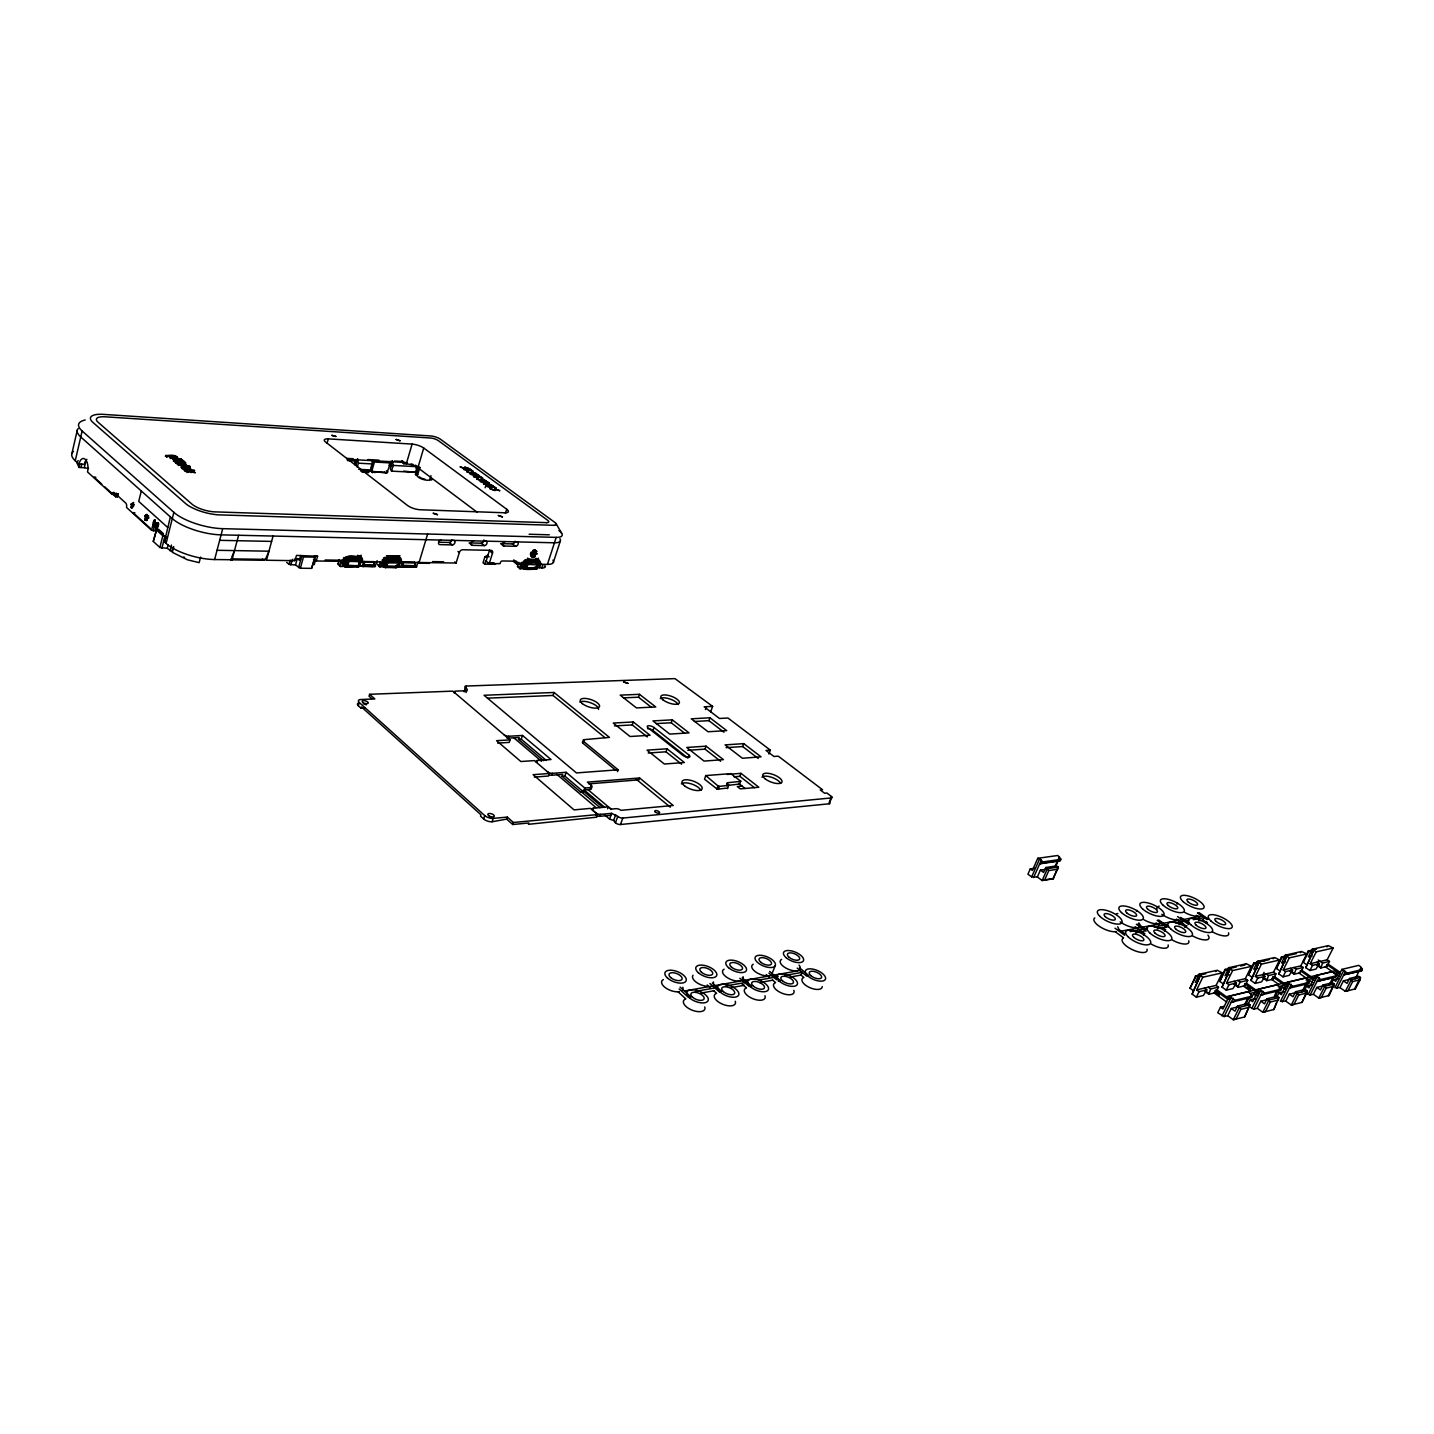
<?xml version="1.0" encoding="UTF-8"?>
<svg xmlns="http://www.w3.org/2000/svg" width="1434" height="1434" viewBox="0 0 1434 1434"><rect width="100%" height="100%" fill="white"/><g stroke="black" fill="none" stroke-linecap="round" stroke-linejoin="round"><path stroke-width="1.5" d="M155.374 524.396L158.493 524.736L158.224 525.902L154.119 525.507L154.155 522.03L155.356 522.066C153.474 534.667 160.805 519.52 155.553 523.643C155.481 530.257 157.005 522.245 156.503 523.052M346.383 557.432C352.029 560.3 345.684 573.492 342.744 562.863C342.726 551.301 369.04 556.984 358.518 565.749L342.278 565.713M155.697 524.037L154.496 524.002C156.36 515.577 150.283 525.149 154.639 524.934M182.369 466.91L182.064 468.111L183.875 466.444L182.53 467.43L186.904 469.366L185.38 470.334M385.101 558.274L387.969 562.469L387.915 560.766L385.71 558.077L383.487 559.601L387.574 562.845L386.893 566.089L397.505 566.269L398.849 563.006L387.574 562.845L383.129 560.21L382 564.673L384.025 567.022L396.662 567.452L397.505 566.269L395.336 567.434L397.075 567.416M536.692 563.168L538.324 564.906L527.945 564.44L526.17 568.025L522.137 567.093L523.195 562.361L525.041 560.533L535.294 560.425L536.746 561.483M537.517 564.996L537.338 564.064L527.963 563.956L526.135 567.828L536.818 568.509L537.141 566.52M537.911 564.871L537.409 561.626L537.875 565.104M538.342 563.168C537.105 566.43 539.758 562.97 536.854 561.985M538.431 564.476L538.485 563.454M145.085 516.706L146.447 515.971L147.236 518.57L146.698 514.322L144.995 516.67L148.509 516.76M525.041 560.533L527.945 564.44L525.579 560.336M131.139 504.051L133.667 502.474L132.914 504.392C136.499 506.202 128.271 509.626 131.91 505.843L133.093 505.879C132.824 503.692 129.598 503.71 131.91 505.843M155.284 524.844C156.844 526.314 158.385 526.905 157.758 523.249M532.552 557.073L530.723 555.621L530.652 553.237L531.62 553.112L531.709 556.553L534.506 556.804L535.043 555.765L532.122 555.55L532.265 553.291L536.746 551.319L534.972 550.029L532.767 550.513L534.093 551.516M533.233 552.054C535.581 550.674 536.208 549.545 531.62 553.112M533.358 556.284L531.279 554.635L532.265 553.291M355.775 565.892C364.075 564.924 353.804 569.764 358.643 565.713M339.177 559.547L337.958 564.189L340.629 566.52L358.518 565.749L357.012 567.219M340.88 560.963L339.661 565.605L340.629 566.52M527.963 563.956L527.891 561.877L525.238 559.636L534.398 559.78L538.234 562.666L537.463 564.691M371.782 471.194L372.571 472.557L375.188 471.625L386.857 473.166L390.532 462.913L374.399 462.053L371.782 471.194C366.1 469.689 379.347 473.292 380.906 471.876M398.276 566.717C393.059 568.115 401.61 566.932 396.447 565.408M380.297 561.554L379.203 566.591L384.384 567.075M186.868 472.557L189.055 470.567L184 468.631M189.145 470.639L187.173 471.356L195.4 472.718L190.346 470.495L190.041 471.696M145.013 519.287L146.071 516.437L146.143 519.843L145.049 519.735L147.003 520.452L145.354 520.381M146.214 519.323L147.039 516.545M385.71 558.077C387.897 557.629 402.506 556.249 398.777 562.684M1339.948 987.614L1345.343 991.342L1355.417 988.868L1360.149 979.745L1360.472 977.486L1358.661 976.249L1349.537 978.49L1347.028 983.348L1343.425 980.856L1339.948 987.614L1334.875 987.757L1343.676 970.621L1346.956 973.184L1343.73 974.941L1361.834 970.621L1362.246 968.918L1360.507 966.588L1358.697 965.369L1341.866 969.384L1335.735 981.322L1333.333 979.673L1331.559 983.132M518.749 562.307L517.459 566.627L520.004 568.796L536.495 568.312M520.488 563.634L520.004 568.796M176.257 460.69L177.458 461.73C178.049 465.512 174.106 462.788 176.257 460.69L178.623 460.816C183.444 464.634 173.873 464.06 173.639 459.776C189.485 458.486 186.671 467.341 175.898 461.712M1313.329 994.264L1318.778 998.064L1329.139 995.519L1334.265 983.957L1332.437 982.702L1322.99 985.015L1320.463 989.944L1316.824 987.417L1313.329 994.264L1310.084 995.088L1305.299 992.453M358.159 557.611C362.013 558.095 359.97 569.692 358.625 563.096M533.036 553.452C539.847 552.269 532.552 553.811 533.986 554.241L536.979 553.721L533.986 554.241M533.735 553.99L533.072 553.291L533.968 553.524M1285.796 1001.165L1291.281 1005.037L1301.947 1002.42L1306.75 993.009L1307.127 990.661L1305.299 989.37L1295.511 991.772L1292.984 996.773L1289.309 994.192L1285.796 1001.165L1280.419 1001.344L1289.345 983.652L1292.715 986.323L1289.453 988.116L1308.686 983.527L1309.099 981.752L1307.36 979.332L1305.532 978.06L1287.517 982.362L1281.297 994.694L1278.859 992.973L1277.067 996.54M1306.786 964.759L1303.273 962.339L1303.649 960.117M1257.277 1008.299L1262.798 1012.261L1273.804 1009.554L1279.038 997.58L1277.192 996.271L1267.064 998.763L1264.519 1003.854L1260.827 1001.219L1257.277 1008.299L1253.8 1009.16L1248.889 1006.435M1279.935 970.943L1276.403 968.47L1281.404 956.998L1284.004 958.02L1281.566 962.913L1285.384 962.035M1227.737 1015.684L1233.294 1019.735L1244.64 1016.939L1249.946 1004.768L1248.082 1003.441L1237.578 1006.023L1235.015 1011.185L1231.304 1008.496L1227.737 1015.684L1224.134 1016.598L1217.735 1012.763L1220.459 1007.224L1224.439 1006.256M1252.151 977.343L1248.584 974.833L1253.657 963.164L1256.256 964.222L1253.8 969.169L1257.743 968.291M359.862 562.576L360.543 559.654M397.594 558.471L398.293 561.07A3.173 2.312 -50.6 0 0 396.573 558.184M1223.399 983.975L1219.814 981.412L1224.923 969.545L1227.522 970.621L1225.048 975.676L1229.135 974.744M397.128 558.256L399.728 560.533L399.584 563.042L398.939 561.501L388.04 561.339L385.656 565.785L386.678 567.022L397.272 567.129M398.401 560.443C401.986 561.931 398.114 569.047 395.909 565.856M399.584 563.042L399.853 561.07L395.712 557.503L387.485 557.36M358.643 557.844C360.794 564.476 361.816 560.013 356.725 556.84L346.132 556.679C350.738 560.586 349.018 563.042 345.755 557.629M534.308 569.352C538.7 567.004 534.9 570.732 532.767 568.258M1193.626 990.84L1190.023 988.223L1195.956 975.962L1197.766 977.271L1195.275 982.398M384.366 567.219C378.952 559.135 393.364 556.105 398.329 559.224C399.656 564.763 398.509 559.188 399.62 560.461M538.324 564.906C538.467 560.353 527.784 560.927 525.955 564.727C522.03 572.829 532.731 565.838 536.298 568.025M536.513 561.357L537.392 564.62L536.513 561.357L526.26 561.465L523.249 567.505L525.041 569.244L526.923 567.954L524.665 569.047L522.352 567.523M71.843 453.771L77.293 430.11M86.9 459.382A9.536 4.768 -89.3 0 0 84.212 464.401L78.942 464.132L75.249 460.762L82.132 430.989A34.972 10.916 14.3 0 1 85.215 419.983M88.532 468.434A9.805 3.191 13.9 0 1 84.319 467.699L79.013 467.448L79.838 463.899M81.003 467.538L81.828 464.007M84.319 467.699L85.807 461.336M118.18 493.529L117.391 496.827L115.616 496.773L116.495 493.171M1037.768 858.285C1040.69 858.751 1045.547 863.196 1039.668 863.842L1057.987 861.225L1060.425 860.525L1060.784 858.805L1057.826 855.489L1037.768 858.285L1032.39 870.456L1030.257 868.914L1027.927 874.202L1031.655 876.909L1037.338 876.999L1042.142 880.512L1053.04 878.845L1058.31 867.086L1056.697 865.921L1045.798 867.516L1043.594 872.446L1040.385 870.115L1037.338 876.999M156.001 527.64L155.177 530.903L151.556 530.257L152.775 525.346L165.627 536.961L164.426 541.891L170.377 516.921L80.752 436.976A34.936 10.988 14.3 0 1 78.189 428.569M141.303 490.984L138.722 501.398L167.706 527.479M166.057 455.349C163.584 456.783 175.826 452.803 177.493 458.091C174.823 460.171 168.997 455.17 169.75 457.159M166.362 456.854L166.308 455.51M166.756 456.962L167.061 455.761L170.037 455.958M167.133 457.016L167.437 455.815M169.463 457.303L169.768 456.102M153.438 524.898L154.155 522.03M170.162 458.306L170.467 457.105M154.549 523.069L155.266 520.148L154.065 520.112M171.148 456.388L171.542 458.181L171.309 456.191L175.737 457.177L175.289 458.575L173.03 458.593L173.317 457.392L175.737 457.177M154.496 524.002L155.213 521.134L153.384 530.867M170.646 458.557L171.363 456.693M171.471 457.285L171.775 456.084M172.205 458.414L172.582 456.084M172.618 459.221L173.693 458.163M172.958 547.161L171.865 551.481L167.258 548.344L159.873 547.483L153.277 541.425L156.736 529.218L158.547 529.254L163.386 533.663M173.926 458.683L174.231 457.482M174.536 455.671C175.844 457.661 179.429 460.529 173.389 459.364M156.736 529.218L153.277 541.425M174.177 459.472L174.482 458.271M175.432 458.378L175.199 455.922M174.769 458.683L175.073 457.482M175.002 459.525L175.522 456.89M176.024 457.661L176.328 456.46M175.737 459.543L176.024 458.342M176.346 459.507L176.651 458.306M176.472 457.948L176.776 456.747M176.848 458.235L177.153 457.034M176.041 463.254L176.346 462.053M176.83 459.436L177.44 457.338M177.189 459.292L177.619 457.643M176.543 463.576L176.848 462.375M177.583 463.236L177.458 461.73M179.178 463.236L178.623 465.494L177.959 462.895M178.067 463.469L177.888 462.035M178.264 464.275L178.551 463.074M178.569 463.612L179.967 462.465M179.16 463.684L179.806 461.838M182.925 463.164L179.859 462.089L180.594 459.615L179.591 458.755L181.67 459.436L180.594 459.615M178.874 464.437L180.128 462.16M181.025 458.826L180.845 460.852L181.15 459.651M179.519 464.526L180.469 463.379M181.15 460.834L181.544 459.274M159.873 547.483L162.813 535.778L156.181 529.773M181.025 463.092L180.164 460.888L183.534 462.268L182.96 465.745M173.335 460.977L181.419 461.372L181.724 460.189M177.601 464.616L181.007 464.795L181.15 463.379M181.419 461.372L182.136 460.242M182.082 460.977L181.293 464.491L180.164 464.58M181.509 464.311L181.329 461.891M185.542 462.788L185.237 463.989L182.243 461.551L182.548 460.35M182.62 461.694L182.925 460.493M181.007 464.795L183.588 462.447M182.889 461.873L183.194 460.673M182.226 465.674L183.534 462.268M182.727 463.756L183.229 461.963M161.881 548.236L164.82 536.549L162.813 535.778M182.226 468.649L182.548 466.713M182.566 467.771L182.871 466.57M238.6 535.276L232.039 559.744L214.616 559.547A36.352 12.763 14.7 0 1 166.057 543.378L173.873 512.368L82.132 430.989M183.05 467.681L183.355 466.462M185.201 465.53L177.906 463.415L184.018 464.024L183.713 465.225L181.993 464.867M166.057 543.378L164.193 541.693L165.502 537.84M183.588 465.907L183.893 464.688M184.699 463.415L185.004 462.214M183.642 468.309L182.548 468.972M184.018 464.024L186.707 466.767M183.785 469.76C182.405 465.871 190.184 466.731 188.517 469.707M185.631 463.003L184.914 466.731L184.878 465.243M184.144 469.097L184.789 467.287M184.305 469.976L184.305 467.43M185.147 469.617L184.717 468.093M185.685 466.05L184.771 464.257M185.918 470.28L185.613 471.481L184.592 470.621L185.058 468.255M187.567 468.165L185.452 467.735L185.757 466.534L187.908 466.391L185.99 464.849M185.452 468.488L185.757 467.287M186.187 466.373L186.492 465.172M185.47 469.725L185.219 468.326M186.097 467.825L186.402 466.606C189.88 465.458 192.532 472.306 188.266 469.814M186.779 466.821L186.922 465.494M185.972 470.477L186.277 469.259M186.563 468.595L186.868 467.394M186.958 466.982L187.262 465.781L180.254 465.441L183.875 466.444M186.85 467.968L187.388 466.606M187.029 468.685L187.693 466.588M167.258 548.344L168.119 544.938M187.442 468.793L187.872 466.964M187.298 471.571L187.603 470.37M188.248 468.398L188.553 467.197M188.284 471.607L188.589 470.406M189.163 467.466L190.399 470.209M188.535 472.055L188.804 470.442M189.378 468.972L189.682 467.771M189.288 470.675L190.148 468.111M189.844 470.585L190.704 469.008M190.238 470.424L190.489 468.452M170.019 550.853L171.488 545.063M191.027 472.611L191.331 471.41M173.765 546.784L172.349 552.305L187.388 559.78L199.147 562.648L200.581 557.127M397.917 566.609L399.728 560.533M188.858 468.326L190.148 469.384M214.616 559.547L222.718 528.662L556.213 537.374A16.473 5.127 18.2 0 0 558.902 530.634M1229.207 996.289L1234.477 999.785L1234.065 1001.631L1231.214 1002.241L1251.703 997.347L1252.169 996.128L1248.548 991.665L1229.207 996.289L1222.915 1009.016L1220.459 1007.224M300.638 559.332L294.221 559.242L294.812 560.676L266.491 560.246L273.069 536.047L554.438 542.787A16.455 5.162 18.1 0 0 559.905 538.682M1258.873 989.191L1264.089 992.633L1263.677 994.443L1260.844 995.053L1280.687 990.302L1281.171 989.119L1277.551 984.746L1258.873 989.191L1252.635 1001.721L1250.179 999.964L1247.472 1005.413M313.472 559.529L316.269 560.981L317.577 556.302L315.803 555.693L311.59 568.366L300.351 568.222L295.512 565.014L289.041 564.369L290.188 560.192M290.815 564.96L292.375 559.35M327.131 443.124L328.314 438.876L412.096 444.092A8.729 2.545 17.1 0 1 423.729 448.017L506.704 509.231L505.431 513.3M294.812 560.676L296.551 555.388L317.577 556.302M295.512 565.014L297.34 558.453L299.365 560.192L300.674 555.478L303.488 556.948L314.745 557.127L314.404 555.711M298.559 567.631L301.696 556.338M300.351 568.222L303.488 556.948M1315.157 975.765C1318.312 976.231 1323.618 981.125 1317.057 981.412L1335.717 976.966L1336.13 975.228L1332.562 971.607L1315.157 975.765L1308.991 987.883L1306.571 986.198L1304.779 989.711M311.59 568.366L314.745 557.127M315.408 559.708L314.261 564.709M355.507 459.525L354.341 463.612L356.17 465.028M354.664 464.724L355.704 461.031L347.422 460.583M355.865 464.777L357.604 458.647M357.227 467.215L358.375 463.182L357.514 458.988M343.712 565.104A3.244 2.402 -49.3 0 1 341.884 562.164L342.618 559.547M370.779 468.183L372.876 460.87M360.579 470.997L368.861 471.41L371.137 469.976L372.858 463.971L371.998 459.794M362.354 472.144L368.556 472.449L368.861 471.41M157.812 526.923L158.224 525.902M360.024 559.206L361.189 555.155M346.078 567.004L358.643 566.502L361.511 558.579M390.263 461.425L389.098 465.458L390.926 466.857L390.317 468.936L391.554 471.141L415.555 472.36L417.222 466.695L393.221 465.423L392.271 460.906L390.622 466.624L392.378 460.565M391.554 471.141L393.221 465.423M364.361 566.251L362.999 566.555L364.702 565.086L363.824 561.519L373.736 561.662L374.615 565.229L372.912 566.681L361.977 566.43L363.824 561.519L364.702 565.086M373.575 562.236L363.662 562.092L364.523 565.677L374.435 565.803L373.736 561.662L374.615 565.229L364.361 564.817M403.779 463.738L404.173 462.411L401.968 460.78L401.592 462.089L403.779 463.738L406.306 463.881A8.712 2.617 17 0 1 417.903 467.771L477.02 512.135M359.002 566.089L359.826 561.465L348.767 561.303L346.885 565.247L374.991 566.591L377.142 560.694M406.306 463.881L412.096 444.092M430.541 478.92L431.777 479.852L429.752 479.763A6.596 2.008 17.1 0 1 422.976 479.404A6.596 2.008 17.1 0 1 417.33 475.891L415.484 474.493L417.294 468.344L418.387 469.151L416.577 475.317M417.903 467.771L423.729 448.017M417.33 475.891L419.75 467.699M398.276 561.823L399.459 557.826M399.889 562.522L398.813 565.605L396.519 567.165M364.845 708.073L361.081 708.235L358.321 705.761L359.289 702.535A5.933 2.384 16.2 0 1 360.974 699.505L374.848 698.95L369.613 694.289L369.04 696.207L371.657 698.537M403.026 566.735L401.663 567.039L403.366 565.605L402.506 562.074L414.623 562.253L415.502 565.767L413.781 567.201L400.642 566.914L402.506 562.074L403.366 565.605M361.081 708.235L361.458 706.944L480.964 814.799L480.515 816.143L483.634 818.975A6.292 2.76 17.9 0 0 492.113 821.754L506.65 819.119L512.691 824.514L528.859 822.973L528.411 824.317L596.795 817.165L597.709 814.566L590.449 808.382L574.066 809.887L533.107 774.683L549.437 773.464L548.577 776.009L534.29 777.103M429.752 479.763L430.971 475.676M414.462 562.827L402.327 562.648L403.205 566.179L415.322 566.34L414.623 562.253L415.502 565.767L403.026 565.337M398.849 562.881C400.713 559.941 381.964 559.798 386.929 566.627L416.272 567.111L418.316 561.752M401.197 562.236A5.718 4.159 -50.5 0 0 398.114 557.001L396.734 555.89A5.718 4.159 -50.5 0 1 399.817 561.106L401.197 562.236L419.069 562.504L427.655 534.022M419.069 562.504L456.102 563.024L459.328 552.52A3.101 2.205 -52.1 0 1 462.626 549.76L491.002 550.333A3.065 2.151 -52.6 0 1 492.507 553.148L489.263 563.526L500.036 563.67L500.376 562.576A1.828 1.273 -52.6 0 1 502.312 560.963L516.097 561.178A1.81 1.255 -52.8 0 1 516.957 562.827L516.616 563.921L523.213 564.01A5.413 3.746 -53 0 1 528.931 559.188L537.176 559.332A5.395 3.71 -53.1 0 1 539.704 564.261L547.429 564.387A16.383 5.306 18.1 0 0 552.932 560.12M485.122 487.739L486.287 483.993L483.33 483.85L488.456 485.588L486.287 483.993M488.026 555.048L484.907 556.75L483.025 562.791L484.746 564.136L495.519 564.297L493.78 562.953L487.327 562.863M484.746 564.136L485.785 560.837L489.263 563.526M486.126 561.106L489.37 550.746A3.065 2.169 -52.1 0 0 489.532 550.029M464.204 691.887L465.494 687.8A3.495 1.344 17.5 0 1 466.265 686.044L674.966 678.623L712.626 706.388L710.547 712.053M464.974 690.13L466.265 686.044M466.068 692.55L467.269 689.288L465.494 687.8M513.91 559.941A1.81 1.255 -52.8 0 1 513.82 560.443L513.48 561.536L516.616 563.921M522.729 567.47A3.011 2.079 -52.9 0 1 521.295 564.727L522.066 562.307M526.17 569.083L524.037 567.882L525.919 562.791L537.051 562.02L538.359 558.202M533.986 569.173L537.087 567.523L539.13 560.802M536.101 568.187L538.342 564.548L537.553 567.326M545.332 565.91A10.128 3.298 18.1 0 1 541.658 568.043L538.18 567.111L539.74 562.271M539.417 568.025L540.976 563.203M541.658 568.043L542.697 564.835M547.429 564.387L556.213 537.374M553.363 562.397L560.371 540.923M506.973 738.062A3.621 1.452 18 0 0 508.192 738.152L508.819 736.251L522.514 735.463L551.032 759.536L537.302 760.486L536.657 762.386A3.675 1.506 18.4 0 1 537.302 760.486M483.634 818.975L484.746 815.605L359.289 702.535M369.613 694.289L452.803 691.134L510.038 739.89L509.213 742.4L497.67 743.099M543.647 760.683L518.516 739.388L519.144 737.506L508.192 738.152M492.113 821.754L493.224 818.384L507.313 817.093L513.372 822.489L597.709 814.566M546.408 760.504L521.277 739.227L522.514 735.463M506.65 819.119L507.313 817.093M487.452 698.161L553.022 695.454L554.026 692.479L609.432 737.381L584.283 739.657L583.136 743.386L615.742 770.255M512.691 824.514L513.372 822.489M549.132 774.844A3.693 1.524 18.6 0 0 551.749 775.238L552.395 773.32L566.143 772.299L584.785 788.037L590.844 787.553A3.693 1.524 19.1 0 0 591.364 785.473L587.402 782.122L639.6 777.981L673.209 805.478L620.958 810.335A3.746 1.559 19.5 0 0 615.939 808.668L610.974 809.135L608.267 806.84L593.389 808.202L592.708 810.138M602.836 807.45L583.674 791.245L580.698 792.106L562.074 776.314L562.72 774.414L551.749 775.238M562.074 776.314L564.835 776.099L566.143 772.299M580.698 792.106L583.674 791.245M604.879 807.521L584.122 789.955L584.785 788.037M590.7 787.374L591.364 785.473M584.122 789.955L590.181 789.453L590.844 787.553M623.467 697.856L638.488 697.211L639.492 694.325L655.768 706.98L636.445 707.912L620.187 695.131L639.492 694.325M595.97 815.354A3.782 1.595 19.3 0 0 599.968 816.304L600.649 814.369L611.655 813.329L617.749 816.394A3.764 1.577 19.6 0 0 622.804 818.061L831.541 797.913A2.402 0.914 21.7 0 0 831.523 796.551L826.862 793.002L824.586 793.217L820.266 789.937L822.542 789.74L778.268 756.166L773.93 756.489L766.025 750.466L770.363 750.161L768.893 754.015M614.451 725.927L632.251 724.941L633.29 721.965L650.05 735.284L630.028 736.502L613.268 723.059L633.29 721.965M617.462 771.653L618.108 769.789L583.763 741.539A3.531 1.38 18.9 0 1 584.283 739.657M607.586 808.776L608.267 806.84M831.541 797.913L829.211 803.793L620.51 824.514A3.764 1.577 19.6 0 1 615.455 822.847L613.644 820.463L609.611 819.137L611.655 813.329M613.644 820.463L615.688 814.673M615.455 822.847L617.749 816.394M688.965 755.073L687.872 758.066L652.99 730.48L654.047 727.522A4.069 1.542 19.6 0 0 648.58 725.712A4.069 1.542 19.6 0 0 648.132 727.863L683.05 755.485A4.141 1.595 20 0 0 688.607 757.331A4.141 1.595 20 0 0 688.965 755.073L654.047 727.522M620.51 824.514L622.804 818.061M639.6 777.981L638.919 779.845L588.908 783.86M656.198 723.596L671.237 722.772L672.277 719.85L689.055 732.899L669.714 734.083L652.954 720.908L672.277 719.85M648.204 753.029L666.003 751.792L667.079 748.799L684.376 762.529L664.336 764.017L647.057 750.143L667.079 748.799M705.42 709.543L706.46 706.693M386.768 565.552L381.247 562.72A3.191 2.33 -50.3 0 0 382.986 565.623C388.13 568.205 386.624 567.111 382.143 565.229M694.379 721.481L708.898 720.657L709.938 717.789L726.715 730.623L708.055 731.752L691.278 718.81L709.938 717.789M687.818 750.305L705.008 749.122L706.084 746.164L723.399 759.644L704.058 761.078L686.761 747.472L706.084 746.164M727.594 788.019L717.269 789.22L704.542 779.2L705.743 775.579L730.748 773.625L740.858 781.315L727.755 782.713L726.626 785.742M716.839 788.969L717.968 785.922L705.743 775.579M718.255 789.435L719.402 786.388L739.496 784.057M726.07 747.67L742.669 746.54L743.744 743.637L761.042 756.847L742.382 758.245L725.084 744.891L743.744 743.637M727.522 788.628L728.723 784.99L727.612 784.111A2.456 0.95 20.6 0 1 727.755 782.713M733.957 776.798L739.854 776.314L740.966 773.338L758.837 787.248L740.249 788.879L737.309 786.585L742.167 786.155M739.424 784.649L740.625 781.046M360.938 560.479C368.681 564.691 339.087 554.151 347.082 566.824M359.826 564.082L359.217 566.233M359.737 565.444L360.095 564.333M831.523 796.551L829.211 802.413A2.402 0.914 21.7 0 1 829.211 803.793M398.473 565.247L398.598 566.34L399.136 565.301M397.935 565.964L398.993 564.871M526.547 568.384L523.571 568.456M771.779 974.295L775.095 965.96A10.898 4.947 22.2 0 0 762.816 955.546A10.898 4.947 22.2 0 0 757.815 962.698A10.898 4.947 22.2 0 0 775.095 965.96M157.005 522.944L157.113 527.21M536.531 567.685L535.312 566.753M231.716 557.199L234.477 550.584L268.947 551.212L265.487 559.368L231.035 558.866L232.039 559.744M537.409 566.753L536.997 567.756L537.965 562.397M525.149 569.244C531.673 570.212 550.19 567.147 524.826 569.065L522.137 567.093M1031.655 876.909L1039.381 859.45M1033.609 877.554L1041.335 860.095M1053.04 878.845L1058.31 867.086L1047.412 868.681L1042.142 880.512L1044.651 879.902L1048.81 870.563L1057.736 869.255M1055.155 866.244L1059.439 856.618M1055.388 867.05L1057.987 861.225M397.093 565.821L396.429 566.806M536.173 553.506L536.047 553.649M1190.023 988.223L1195.956 975.962M1198.699 978.759L1197.82 975.496L1199.469 974.188L1200.599 974.851L1192.138 994.085L1196.368 997.168L1203.305 995.537L1206.836 989.854L1204.399 988.098M1192.138 994.085L1200.599 974.851M1196.619 989.908L1202.785 977.235L1222.234 972.879L1216.104 985.409L1196.619 989.908L1199.057 991.665L1206.836 989.854M1196.368 997.168L1199.057 991.665M1215.62 971.535L1217.269 970.244L1222.234 972.879M1219.402 995.16L1215.853 992.597L1208.808 994.246L1210.637 988.976L1218.524 987.148L1216.749 990.769M1226.59 1001.972L1214.168 992.991L1215.423 990.428L1217.108 990.034L1229.53 998.996M1219.814 981.412L1225.729 969.348M1228.562 972.073L1227.683 968.864L1229.332 967.574L1230.444 968.237L1222.055 987.13L1226.249 990.159L1232.953 988.582L1236.431 982.989L1234.029 981.286M1222.055 987.13L1230.444 968.237M1226.518 983.007L1232.631 970.549L1251.416 966.355L1245.321 978.669L1226.518 983.007L1228.92 984.746L1236.431 982.989M1226.249 990.159L1228.92 984.746M1222.037 1015.899L1231.071 997.616M1245.071 985.732L1238.259 987.327L1238.08 986.269L1240.105 982.147L1247.723 980.372L1245.088 985.732L1243.457 986.108L1246.325 983.222L1258.658 991.987M1224.134 1016.598L1233.168 998.315M1248.584 974.833L1254.463 962.967M1257.385 965.602L1256.525 962.465L1258.138 961.192L1259.249 961.838L1250.932 980.426L1255.109 983.383L1261.561 981.86L1265.003 976.375L1262.619 974.69M1250.932 980.426L1259.249 961.838M1255.359 976.357L1261.454 964.114L1279.594 960.045L1273.535 972.18L1255.359 976.357L1257.761 978.06L1265.003 976.375M1249.498 1007.224L1240.894 1009.357L1236.036 1019.126L1233.294 1019.735L1239.442 1007.367L1249.946 1004.768L1244.64 1016.939M1244.999 1003.836L1247.705 998.423M1255.109 983.383L1257.761 978.06M1245.339 1005.073L1248.871 997.956L1251.703 997.347M1262.745 975.102L1264.089 972.413M1273.105 958.772L1274.736 957.518L1279.594 960.045M1266.706 980.659L1268.552 975.55L1275.919 973.847L1273.267 979.117L1266.706 980.659L1262.476 977.665M1251.757 1008.496L1260.737 990.518M1253.8 1009.16L1262.78 991.199M1276.403 968.47L1282.229 956.801M1278.698 984.405L1271.707 979.476L1272.944 977.002L1274.521 976.644L1286.764 985.23M1285.223 959.364L1284.362 956.281L1285.993 955.026L1287.087 955.653L1278.823 973.937L1282.982 976.841L1289.22 975.371L1292.626 969.976L1290.241 968.326M1278.823 973.937L1287.087 955.653M1292.626 969.976L1285.617 971.589L1283.233 969.94L1289.291 957.876L1306.822 953.951L1301.498 951.459L1285.007 955.241M1278.626 999.982L1270.327 1002.043L1265.487 1011.651L1262.798 1012.261L1268.911 1000.09L1279.038 997.58M1282.982 976.841L1285.617 971.589M1274.414 995.931L1276.403 991.969M1274.88 996.917L1277.891 990.93L1280.687 990.302M1300.405 952.714L1301.032 951.692M1276.421 1002.778L1273.804 1009.554M1313.92 978.705L1301.767 970.28L1299.025 973.077L1300.53 972.718L1294.185 974.206L1296.049 969.169L1303.165 967.52L1301.409 970.979M1282.426 1002.007L1291.371 984.316M1283.233 969.94L1300.799 965.889L1308.22 951.029L1310.837 952.033L1308.417 956.836L1312.11 956.012M1303.273 962.339L1309.081 950.832M1312.128 953.323L1311.285 950.294L1312.899 949.057L1313.974 949.666L1305.8 967.681L1309.905 970.513L1315.946 969.097L1319.316 963.791L1316.95 962.16M1305.8 967.681L1313.974 949.666M1310.174 963.738L1316.197 951.853L1333.154 948.053L1327.149 959.812L1310.174 963.738L1312.54 965.351L1319.316 963.791M1309.905 970.513L1312.54 965.351M1306.75 993.009L1298.72 994.999L1293.934 1004.445L1291.281 1005.037L1297.358 993.063L1307.127 990.661L1301.947 1002.42M1301.893 991.987L1307.808 980.354M1326.791 946.852L1328.386 945.615L1333.154 948.053M1326.898 966.534L1320.75 967.968L1322.632 963.021L1329.497 961.425L1326.898 966.534L1325.446 966.874L1328.135 964.132L1340.198 972.377M1308.113 994.425L1316.986 977.02M1310.084 995.088L1318.957 977.665M1333.907 986.269L1326.163 988.187L1321.377 997.49L1318.778 998.064L1324.819 986.287L1334.265 983.957L1328.225 995.68L1329.139 995.519M1328.977 985.301L1332.939 977.558M1336.918 974.744L1338.155 972.342L1333.889 973.363M1336.811 988.402L1345.63 971.266M1360.149 979.745L1352.656 981.591L1347.924 990.769L1345.343 991.342L1351.348 979.727L1360.472 977.486M1355.148 978.83L1360.974 967.574M1359.486 979.404L1354.485 989.03L1355.417 988.868M146.985 515.075C142.826 518.803 153.958 513.82 144.906 516.437M386.535 566.502L382.806 566.036M359.575 564.727L360.024 565.319M537.158 567.326L536.388 568.384M537.517 564.082L537.875 562.289L535.778 560.497M398.813 562.056C399.512 557.199 379.741 557.808 384.76 567.29M359.826 561.465L348.767 561.303M358.303 566.627L345.755 566.806M1245.178 964.419L1246.505 963.756L1251.416 966.355M347.799 565.623L345.899 567.004L344.285 566.161L347.44 565.408L343.837 565.139L346.347 558.973L359.36 558.615L359.701 562.038L359.342 558.668M386.391 566.376L383.631 566.663M356.994 565.337L358.464 566.538L359.432 565.408M396.913 564.96L397.594 566.878L398.562 566.233M386.714 566.591L384.509 567.237M357.998 565.856L356.528 566.717M231.627 558.866L230.551 559.798L263.838 560.282L264.914 559.368M347.064 565.874L345.038 566.717L342.636 564.136M344.106 558.973L348.516 561.949L345.146 557.969M374.883 472.664L375.188 471.625M374.274 472.198L384.402 472.091M534.667 568.581L533.735 568.975M536.531 568.599L535.061 568.922M347.44 565.408L343.084 565.157M372.392 566.251L374.274 566.376M396.824 567.362L397.935 566.824M356.385 565.677L358.697 566.645M360.633 562.469C361.26 557.234 341.274 559.368 347.369 566.52M533.287 568.187L536.226 568.778M1231.304 1008.496L1237.614 1006.937M1260.827 1001.219L1268.947 999.211M1289.309 994.192L1297.161 992.274M1316.824 987.417L1326.289 985.086M1343.425 980.856L1350.738 979.064M1319.836 980.802L1335.717 976.966M1346.49 974.331L1361.834 970.621M1250.179 999.964L1255.933 998.566M1278.859 992.973L1284.416 991.611M1306.571 986.198L1311.931 984.889M1333.333 979.673L1338.531 978.4M1251.255 995.393L1257.69 993.852M1279.092 988.689L1285.527 987.13M1234.531 1000.394L1252.169 996.128M1264.143 993.242L1281.171 989.119M1292.715 986.323L1309.152 982.344M1320.302 979.637L1336.183 975.801M1346.956 973.184L1362.3 969.474M1250.376 993.386L1258.944 991.324M1278.214 986.7L1288.915 984.136M1306.051 980.031L1316.753 977.468M1335.807 970.71L1226.536 996.755L1228.974 998.512M1214.168 992.991L1215.853 992.597M1271.707 979.476L1273.267 979.117M1261.759 961.354L1264.358 960.762M1198.483 974.421L1216.265 970.477M1228.329 967.807L1245.519 963.989M1257.17 961.407L1273.751 957.733M1311.913 949.29L1327.418 945.848M1195.185 976.142L1205.743 973.74M1224.923 969.545L1236.287 966.946M1240.571 965.996L1244.873 965.046M1253.657 963.164L1268.965 959.687M1281.404 956.998L1296.39 953.592M1308.22 951.029L1316.484 949.183M382 564.673L386.732 565.803L381.982 564.064M1305.89 984.136L1308.686 983.527M1135.423 932.853L1144.135 931.204M1157.22 928.712L1165.95 927.063M1179.035 924.571L1183.391 923.747M1198.663 920.843L1203.018 920.019L1204.184 917.599L1193.285 919.66M1130.046 931.58L1147.505 928.3M1154.029 927.063L1167.115 924.589M1175.844 922.94L1188.929 920.467M1121.245 931.168L1201.961 916.039M700.778 993.135L713.863 990.769M731.304 987.632L744.389 985.283M759.644 982.541L772.729 980.193M790.17 977.056L801.068 975.084L802.18 972.342L784.739 975.461M778.25 981.161L780.544 980.748L769.628 971.392M695.347 991.432L717.143 987.524M725.873 985.965L747.67 982.075M758.586 980.139L778.196 976.626M684.43 991.019L800.011 970.495M1044.651 879.902L1053.578 878.558M1040.385 870.115L1046.928 869.165M1030.257 868.914L1034.38 868.305M1042.124 863.125L1060.425 860.525M1042.518 861.977L1060.837 859.36M599.968 816.304L610.974 815.265M727.235 774.45L740.966 773.338M618.108 769.789L576.45 772.926L484.065 695.275L554.026 692.479M531.853 556.535L533.556 557.109M510.038 739.89L496.576 740.679L520.865 761.526L534.344 760.594L549.437 773.464M518.516 739.388L521.277 739.227M712.626 706.388L704.166 706.801L719.474 718.47L727.934 718.004L770.363 750.161M187.388 467.789L185.452 467.735M466.659 690.704L455.761 691.116A3.531 1.38 17.3 0 0 454.972 692.909M364.182 565.39L374.095 565.516M402.864 565.892L414.982 566.054M359.342 566.089L375.511 566.305M385.656 566.269L380.852 565.659M398.096 566.591L416.792 566.824M385.37 567.505L396.34 567.631M539.74 561.949L538.377 561.913L540.134 563.239L538.306 563.203A5.395 3.71 -53.1 0 0 537.23 558.668M360.669 559.852C355.345 556.75 342.439 557.575 345.056 566.466M325.142 559.995L341.884 560.246L343.246 561.375A5.844 4.32 -49.4 0 1 349.555 556.195L359.109 556.356A5.808 4.302 -49.7 0 1 362.336 561.662L382.699 561.967A5.736 4.194 -50.3 0 1 388.865 556.858L398.114 557.001M432.548 561.608L443.626 561.769M519.968 562.935L523.213 564.01M316.269 560.981L343.246 561.375M417.455 563.168L429.465 563.347M217.018 550.298L234.477 550.584M386.553 555.818A5.736 4.194 -50.3 0 1 387.485 555.729L400.05 555.818M537.284 561.716C531.906 559.26 521.922 561.035 523.93 568.653M484.907 556.75L489.209 556.822M219.653 540.331L271.618 541.407M453.646 540.367A2.492 1.792 -52.2 0 1 454.919 542.679A2.492 1.792 -52.2 0 1 452.266 544.902L439.897 544.615A2.509 1.81 -51.9 0 1 438.607 542.303A2.509 1.81 -51.9 0 1 441.278 540.08M484.333 545.601L481.179 543.199L469.133 542.912L472.288 545.332L484.333 545.601A2.474 1.739 -52.7 0 0 486.933 543.414A2.474 1.739 -52.7 0 0 485.714 541.138M515.559 546.282L512.404 543.916L500.663 543.647L503.818 546.031L515.559 546.282A2.438 1.703 -53.3 0 0 518.122 544.131A2.438 1.703 -53.3 0 0 516.957 541.891M164.677 541.12L166.469 541.156M273.069 536.047L221.087 534.864A36.513 12.44 14.8 0 1 172.313 518.588L170.377 516.921M438.822 542.213L449.129 542.464L452.266 544.902M156.844 524.199L158.547 524.324M529.128 534.255L549.312 534.81M152.99 524.486L154.191 524.521M155.23 525.256L156.933 525.364M157.202 525.113L158.403 525.149M154.119 525.507L157.74 525.543M155.302 526.314L158.099 526.314M155.41 526.601L157.973 526.654M155.714 527.031L157.471 527.228M145.049 519.735L147.344 519.861M145.175 520.112L147.218 520.237M154.531 520.524L155.266 520.148M157.005 522.729L158.457 523.285M155.804 522.926L158.349 522.998M155.679 523.249L158.529 523.607M155.553 523.643L158.547 523.948M156.019 524.037L157.22 524.073M145.39 515.326L147.415 515.075M145.21 515.559L146.411 515.595M145.049 515.828L148.311 516.043M145.497 517.118L148.58 517.154M146.985 517.387L148.598 517.566M146.644 517.656L148.58 517.979M146.985 518.337L148.544 518.391M145.067 518.857L146.268 518.893M134.886 512.727L133.111 512.673L150.068 528.106M130.996 507.242L132.448 507.761L131.086 507.69M130.996 507.421L132.215 507.618M130.978 504.409L132.179 504.463M132.914 504.392L134.097 504.445M130.996 504.66L132.286 504.876M78.942 464.132A9.554 4.75 -89.3 0 1 85.287 459.328A9.554 4.75 -89.3 0 1 87.546 471.983L112.103 494.318L117.427 494.533A3.316 1.685 -89.6 0 1 117.66 493.798M95.827 477.235L94.07 477.146L101.76 484.154M184.592 470.621L191.833 470.961M180.971 467.52L183.588 467.645M184.896 469.402L194.612 470.442L190.346 470.495M179.859 462.089L181.777 462.178M361.744 471.678L368.556 472.449M165.269 456.137L172.707 456.55M403.725 471.105L415.555 472.36M358.715 469.348L371.137 469.976M358.375 463.182L372.858 463.971M415.484 474.493L417.724 474.618M346.741 458.378L353.176 458.737M367.857 459.561L378.881 460.153M394.458 461.031L403.187 461.515M347.136 459.292L404.173 462.411M526.637 567.416L521.295 564.727M719.402 786.388L717.968 785.922M412.759 567.075L415.161 566.896M342.798 564.691L346.759 567.022M386.391 567.326C380.279 560.371 396.698 557.467 399.781 561.662M384.832 567.434L386.051 567.505M359.629 558.919C353.965 557.772 343.479 556.589 344.196 565.354M398.616 559.529C393.024 557.055 381.426 558.435 383.971 566.878M398.311 559.852L399.261 560.138M524.324 568.993L525.848 569.262M526.475 568.796C522.37 563.078 535.832 559.744 538.234 564.387M173.317 457.392L171.847 456.98M415.932 468.093L418.387 469.151M387.27 562.469L383.953 559.063M343.748 559.601L347.924 561.895M522.944 562.97A3.011 2.079 -53 0 1 523.679 561.626L527.622 564.638L524.503 560.855M534.577 550.871L536.28 551.947M152.775 525.346L154.621 525.955M523.195 562.361L527.192 564.494M397.397 567.039L397.63 566.215M346.293 566.95C341.274 559.421 356.152 555.818 360.705 560.282M345.899 567.004L344.572 565.821A3.244 2.402 -49.3 0 1 342.744 562.863M384.025 567.022L385.208 567.505M385.603 567.452C380.817 560.102 395.175 556.482 399.656 560.873M525.436 569.19C521.384 562.504 534.004 558.848 538.252 562.988M523.912 568.778L525.041 569.244M536.997 561.429L538.431 563.347M523.356 568.025L523.715 568.222A3.011 2.079 -52.9 0 1 522.173 565.39M185.775 468.524L186.904 469.366M383.344 566.197L383.703 566.412A3.191 2.33 -50.3 0 1 382.107 563.419M347.781 562.128L343.479 560.246A3.244 2.402 -49.4 0 1 346.974 557.378M1314.422 950.652L1316.197 951.853M1341.866 969.384L1343.676 970.621M1327.149 959.812L1329.497 961.425M1349.537 978.49L1352.656 981.591M1326.665 964.473L1340.467 973.919M1318.222 959.991L1322.632 963.021M1325.446 966.874L1332.329 971.607M1335.789 973.955L1339.231 976.321M1317.703 964.921L1320.624 966.946M1316.573 965.1L1320.75 967.968M1300.799 965.889L1303.165 967.52M1287.499 956.639L1289.291 957.876M1322.99 985.015L1326.163 988.187M1300.262 970.621L1314.153 980.264M1293.683 967.538L1296.049 969.169M1299.025 973.077L1312.899 982.72M387.126 562.702L382 560.156M1291.084 971.105L1294.042 973.166M1289.973 971.284L1294.185 974.206M1208.647 919.319L1199.057 912.633L1197.498 912.92L1207.069 919.606M1196.332 915.34L1199.523 917.563M1202.714 919.803L1207.5 923.155M1273.535 972.18L1275.919 973.847M1259.644 962.841L1261.454 964.114M1287.517 982.362L1289.345 983.652M1295.511 991.772L1298.72 994.999M1272.944 977.002L1286.943 986.825M1266.168 973.865L1268.552 975.55M1282.193 986.861L1285.689 989.317M1180.809 917.437L1188.822 923.084M1263.569 977.504L1266.545 979.601M1177.583 916.613L1188.822 924.518M1176.436 919.051L1186.043 925.844M1245.321 978.669L1247.723 980.372M1230.82 969.276L1232.631 970.549M1168.513 926.938L1158.869 920.072L1157.22 920.377L1166.882 927.26M1267.064 998.763L1270.327 1002.043M1244.712 983.599L1258.801 993.637M1237.703 980.426L1240.105 982.147M1246.845 986.986L1250.358 989.496M1156.055 922.851L1159.264 925.145M1162.49 927.439L1165.699 929.734M1243.457 986.108L1250.502 991.145M1254.033 993.654L1257.546 996.164M1235.068 984.118L1238.08 986.269M1233.993 984.28L1238.259 987.327M1138.04 923.926L1146.124 929.734M1136.355 924.249L1146.053 931.222M1135.19 926.74L1144.87 933.713M1216.104 985.409L1218.524 987.148M1200.957 975.927L1202.785 977.235M1045.798 867.516L1048.81 870.563M1237.578 1006.023L1240.894 1009.357M1215.423 990.428L1227.845 999.39M1208.217 987.219L1210.637 988.976M1205.582 990.966L1208.593 993.153M1204.524 991.127L1208.808 994.246M1118.323 929.053L1124.83 933.767M1114.971 928.192L1124.722 935.273M1115.437 931.903L1123.539 937.8M527.067 564.709L522.944 562.953M534.972 550.029L536.746 551.319M533.34 550.226L534.954 551.355M536.029 552.915L536.943 553.578M531.297 551.947L532.534 552.825M534.201 555.245L535.205 555.944M534.022 555.334L535.187 556.249M530.652 553.237L531.96 554.277M533.018 555.747L534.506 556.804M530.49 553.918L531.978 555.173M530.455 554.546L532.964 556.249M535.778 558.274L537.176 559.332M530.992 556.016L532.086 556.858M538.306 563.203L539.704 564.261M536.836 562.558L538.324 563.723M527.533 558.131L528.931 559.188M523.984 561.268L527.622 564.638M522.03 566L526.601 567.541L522.012 566.573M513.82 560.443L516.957 562.827M517.531 566.107L519.269 567.434M386.373 470.836L387.897 472.001M489.37 550.746L492.525 553.148M384.85 472.073L386.391 473.238M708.898 720.657L723.973 732.218M742.669 746.54L758.21 758.443M371.048 471.374L372.571 472.557M457.93 551.445L459.328 552.52M638.488 697.211L651.484 707.356M671.237 722.772L684.627 733.222M705.008 749.122L720.567 761.257M739.854 776.314L754.445 787.714M738.6 783.358L745.106 788.449M454.703 561.949L456.102 563.024M632.251 724.941L647.308 736.933M666.003 751.792L681.562 764.179M387.485 555.729L388.865 556.858M384.509 558.615L387.843 562.522M553.022 695.454L604.933 737.614M379.114 565.57L377.411 564.171L379.992 567.022M635.889 778.949L670.341 807.199M374.991 566.591L374.489 565.516M357.729 555.227L359.109 556.356M360.257 559.188L362.336 561.662M344.59 558.435L348.408 562.038M341.884 562.164L347.44 565.032L342.618 563.526M338.012 563.634L339.715 565.05M587.976 789.65L611.386 809.403M799.437 967.735L808.794 975.64M797.214 968.129L806.571 976.052M591.794 797.071L595.2 799.957M600.308 804.277L603.714 807.163M800.781 974.833L803.9 977.486M564.835 776.099L583.459 791.873M580.913 791.46L600.075 807.701M514.268 738.169L541.514 761.311M556.822 774.324L595.988 807.575M604.503 814.799L609.611 819.137M768.893 973.13L776.69 979.816M286.675 562.343L289.041 564.369M766.222 974.564L769.341 977.253M772.46 979.924L775.579 982.613M265.487 559.368L266.491 560.246M262.476 559.117L263.838 560.282M742.149 977.827L751.524 986M739.783 978.257L749.175 986.413M741.808 983.796L746.487 987.883M165.627 536.961L167.33 538.449M712.304 983.097L721.696 991.378M709.884 983.527L719.259 991.826M707.231 984.979L710.35 987.757M713.469 990.518L716.588 993.296M680.074 987.094L691.009 996.935L688.517 997.383L679.142 988.94M678.049 991.826L685.846 998.871M114.308 494.031L117.391 496.827M104.843 486.951L115.616 496.773M151.556 530.257L126.515 507.439A3.334 1.721 -89.7 0 0 125.69 503.011L114.344 492.704A3.316 1.685 -89.6 0 0 112.103 494.318M79.013 467.448L76.898 462.716A27.784 9.088 14.1 0 1 78.261 460.619M147.648 516.007L148.168 518.373M399.19 559.798L399.889 561.268M556.034 523.535L561.662 533.305M399.871 561.68L399.459 560.264M367.48 470.352L367.946 471.983M360.938 561.465L360.687 560.21M388.094 561.895L388.04 559.708L385.423 557.324A3.191 2.33 -50.3 0 0 384.742 557.414M415.484 564.745L415.932 566.842M399.853 561.07L399.889 562.469M359.432 555.657A5.808 4.302 -49.7 0 1 360.956 560.533M506.704 509.231A9.07 2.796 17.7 0 1 504.947 512.798L420.198 509.751A9.429 2.976 17 0 1 407.561 505.503L325.59 442.03A9.088 2.707 16.4 0 1 328.314 438.876M405.159 462.483A15.989 4.822 17 0 1 407.095 462.841M411.056 463.845A15.989 4.822 17 0 1 413.046 464.473M414.964 465.154A15.989 4.822 17 0 1 416.828 465.907M418.567 466.713A15.989 4.822 17 0 1 420.162 467.538M451.889 539.668A2.492 1.792 -52.2 0 1 449.129 542.464M483.885 539.901A2.456 1.739 -52.7 0 1 481.179 543.199M472.288 545.332A2.474 1.757 -52.5 0 1 471.033 543.056A2.474 1.757 -52.5 0 1 473.668 540.851M515.075 541.192A2.438 1.703 -53.3 0 1 512.404 543.916M503.818 546.031A2.456 1.721 -53.1 0 1 502.635 543.773A2.456 1.721 -53.1 0 1 505.216 541.604M184.592 557.306A5.575 1.99 14.5 0 1 183.606 557.001M75.249 460.762A34.792 11.275 14.1 0 1 72.184 452.947M72.74 452.176A34.792 11.275 14.1 0 1 73.492 451.477M222.718 528.662A36.549 12.35 14.9 0 1 173.873 512.368M544.257 566.036A4.768 1.559 18.1 0 1 544.257 566.448M425.109 479.261A4.517 1.362 17.1 0 1 421.793 478.293M420.843 477.827A4.517 1.362 17.1 0 1 419.57 476.859M357.586 557.557A3.227 2.384 -49.7 0 1 359.504 559.744M356.725 556.84A3.227 2.384 -49.7 0 1 358.59 558.346M343.407 558.095A3.244 2.402 -49.4 0 1 343.999 557.503M535.276 560.443A2.993 2.061 -53.1 0 1 536.818 561.823M524.235 561.07A3.011 2.079 -53 0 1 526.117 560.3M534.398 559.78A2.993 2.061 -53.1 0 1 535.94 561.178M382.86 560.855A3.191 2.33 -50.3 0 1 383.165 560.12M383.631 559.421A3.191 2.33 -50.3 0 1 386.284 558.023M395.712 557.503A3.173 2.312 -50.6 0 1 397.559 559.654M383.362 558.131A3.191 2.33 -50.3 0 1 384.025 557.683M647.541 728.669A4.069 1.542 19.6 0 1 652.99 730.48M761.938 777.156A10.289 3.926 21 0 1 771.492 777.246A10.289 3.926 21 0 1 780.67 783.358M660.303 698.573A9.805 3.585 19.6 0 1 669.75 698.932A9.805 3.585 19.6 0 1 678.21 704.542M579.856 702.158A10.163 3.836 18.8 0 1 591.167 702.983A10.163 3.836 18.8 0 1 598.516 709.418M681.383 783.896A10.665 4.23 20.2 0 1 691.582 783.968A10.665 4.23 20.2 0 1 700.85 790.331M454.273 693.142A3.531 1.38 17.3 0 1 455.187 692.981M600.649 814.369A3.782 1.595 19.3 0 1 595.576 812.702L592.851 810.371A3.764 1.577 19.2 0 1 593.389 808.202M552.395 773.32A3.693 1.506 18.6 0 1 547.429 771.689M591.346 788.108A3.693 1.524 19.1 0 1 590.181 789.453M583.136 743.386A3.531 1.398 18.9 0 1 582.813 741.683M508.819 736.251A3.621 1.452 18 0 1 503.961 734.638M493.224 818.384A6.292 2.743 17.9 0 1 484.746 815.605M358.321 705.761A5.933 2.402 16.2 0 1 359.127 702.821M363.268 703.861A3.191 1.291 16.2 0 1 366.279 704.865M489.621 816.968A3.388 1.47 17.9 0 1 492.005 817.918M822.256 986.574A10.863 4.929 22.9 0 1 809.368 987.452A10.863 4.929 22.9 0 1 803.291 977.755M793.809 990.338A11.006 5.073 22.6 0 1 782.247 993.332A11.006 5.073 22.6 0 1 774.952 982.882M764.949 995.734A11.131 5.216 22.3 0 1 753.029 998.781A11.131 5.216 22.3 0 1 745.841 988.169M735.266 1001.255A11.275 5.36 22 0 1 722.987 1004.392A11.275 5.36 22 0 1 715.924 993.583M704.757 1006.955A11.436 5.521 21.6 0 1 692.102 1010.163A11.436 5.521 21.6 0 1 685.165 999.157M797.286 970.746A10.755 4.84 22.5 0 1 783.95 966.839A10.755 4.84 22.5 0 1 781.602 959.382M799.043 965.1A10.755 4.84 22.5 0 1 799.957 969.294M769 975.765A10.88 4.983 22.2 0 1 755.467 971.804A10.88 4.983 22.2 0 1 753.244 964.222M743.027 976.679A11.024 5.109 21.9 0 1 741.683 980.354M739.944 980.928A11.024 5.109 21.9 0 1 726.196 976.913A11.024 5.109 21.9 0 1 724.116 969.187M707.787 986.359A11.167 5.27 21.6 0 1 696.117 982.147A11.167 5.27 21.6 0 1 692.998 975.245M713.325 981.896A11.167 5.27 21.6 0 1 713.558 983.401M679.357 991.665A11.311 5.413 21.2 0 1 665.197 987.56A11.311 5.413 21.2 0 1 663.44 979.547M682.817 987.255A11.311 5.413 21.2 0 1 682.459 990.087M1168.136 944.934A13.533 4.983 25.4 0 1 1163.655 948.232A13.533 4.983 25.4 0 1 1151.341 944.146M1143.543 935.362A13.533 4.983 25.4 0 1 1144.35 934.305M1147.021 949.165A13.677 5.109 25.3 0 1 1133.111 950.025A13.677 5.109 25.3 0 1 1122.983 938.41M1188.75 940.794A13.39 4.858 25.4 0 1 1184.43 944.038A13.39 4.858 25.4 0 1 1172.259 940.005M1164.444 931.347A13.39 4.858 25.4 0 1 1165.197 930.308M1228.544 932.817A13.139 4.607 25.6 0 1 1224.511 935.936A13.139 4.607 25.6 0 1 1212.644 931.992M1205.438 922.6A13.139 4.607 25.6 0 1 1206.89 922.026M1207.93 935.093A13.264 4.732 25.5 0 1 1205.851 939.933A13.264 4.732 25.5 0 1 1192.694 935.954M1184.842 927.422A13.264 4.732 25.5 0 1 1187.047 925.826M1137.431 927.601A13.336 4.894 25 0 1 1120.187 921.883M1116.279 914.085A13.336 4.894 25 0 1 1117.857 913.512M1138.883 922.887A13.336 4.894 25 0 1 1139.008 926.991M1116.082 931.598A13.48 5.019 24.9 0 1 1100.003 926.758A13.48 5.019 24.9 0 1 1094.805 917.903M1117.678 926.794A13.48 5.019 24.9 0 1 1118.538 929.931M1160.554 922.08A13.211 4.768 25.1 0 1 1144.009 919.803M1136.463 911.379A13.211 4.768 25.1 0 1 1137.234 910.375M1198.519 916.165A12.942 4.535 25.2 0 1 1184.627 912.365M1177.009 904.155A12.942 4.535 25.2 0 1 1177.708 903.187M1178.623 919.893A13.085 4.643 25.1 0 1 1161.809 914.3M1157.023 909.066A13.085 4.643 25.1 0 1 1156.969 907.722M1157.704 906.736A13.085 4.643 25.1 0 1 1159.21 906.18M335.843 436.456L331.881 435.362L335.843 436.456M165.358 536.746L164.193 541.693L165.448 536.764M189.951 466.48L187.872 465.817L189.951 466.48M179.626 459.328L172.008 458.36L179.626 459.328M627.931 683.373L623.593 681.939L627.931 683.373M502.42 516.885L498.387 515.523L502.42 516.885M437.46 514.663L433.301 513.264L437.46 514.663M399.996 440.776L396.142 439.467L399.996 440.776M554.241 525.328L218.309 514.842A26.153 8.729 14.9 0 1 186.312 504.159L92.224 421.793A25.023 7.708 14.4 0 1 102.083 414.283L431.419 436.008A7.116 2.043 17.2 0 1 439.933 438.876L555.299 522.747A7.475 2.294 18.2 0 1 554.241 525.328M546.605 522.657L215.136 511.884A17.459 5.826 14.9 0 1 191.959 504.141L98.121 422.277A16.688 5.144 14.4 0 1 105.238 416.81L430.612 438.015A5.718 1.649 17.2 0 1 438.23 440.579L547.627 520.255A6.005 1.846 18.1 0 1 546.605 522.657M495.16 490.5L490.016 488.761L495.16 490.5M499.695 490.697L494.569 488.976L499.695 490.697M492.991 485.803L487.883 484.065L492.991 485.803M489.621 486.449L486.664 486.305L491.79 488.026L489.621 486.449M494.174 486.646L491.217 486.52L496.343 488.241L494.174 486.646M481.788 480.713L476.68 478.974L481.788 480.713M486.341 480.928L481.232 479.207L486.341 480.928M482.953 481.555L479.996 481.412L485.122 483.133L482.953 481.555M487.488 481.77L484.549 481.627L489.657 483.366L487.488 481.77M476.339 476.697L473.381 476.554L478.49 478.275L476.339 476.697M480.874 476.93L477.916 476.787L483.025 478.508L480.874 476.93M471.894 473.453L466.803 471.732L471.894 473.453M476.429 473.686L471.338 471.965L476.429 473.686M473.041 474.296L470.083 474.134L475.174 475.855L473.041 474.296M477.576 474.529L474.636 474.367L479.709 476.088L477.576 474.529M465.333 468.649L460.26 466.946L465.333 468.649M469.868 468.9L464.813 467.179L469.868 468.9M466.48 469.492L463.523 469.33L468.613 471.051L466.48 469.492M471.015 469.725L468.076 469.581L473.148 471.284L471.015 469.725M765.362 778.985A10.289 3.908 21 0 0 781.691 782.534A10.289 3.908 21 0 0 770.04 773.607A10.289 3.908 21 0 0 765.362 778.985M663.1 699.953A9.805 3.567 19.6 0 0 678.927 703.52A9.805 3.567 19.6 0 0 668.298 695.382A9.805 3.567 19.6 0 0 663.1 699.953M582.365 703.628A10.163 3.836 18.8 0 0 598.964 707.303A10.163 3.836 18.8 0 0 588.352 698.86A10.163 3.836 18.8 0 0 582.365 703.628M684.538 785.832A10.665 4.212 20.2 0 0 701.692 789.489A10.665 4.212 20.2 0 0 690.023 780.186A10.665 4.212 20.2 0 0 684.538 785.832M655.141 811.895A2.581 1.058 20 0 0 659.389 813.042A2.581 1.058 20 0 0 657.059 810.73A2.581 1.058 20 0 0 655.141 811.895M363.143 702.642A3.191 1.291 16.2 0 0 368.215 703.144A3.191 1.291 16.2 0 0 364.218 700.652A3.191 1.291 16.2 0 0 363.143 702.642M489.066 815.91A3.388 1.47 17.9 0 0 494.318 816.287A3.388 1.47 17.9 0 0 489.908 813.49A3.388 1.47 17.9 0 0 489.066 815.91M810.981 975.783A6.704 3.011 22.9 0 0 821.485 977.773A6.704 3.011 22.9 0 0 813.813 971.356A6.704 3.011 22.9 0 0 810.981 975.783M808.202 976.321A10.88 4.894 22.9 0 0 825.285 979.547A10.88 4.894 22.9 0 0 812.791 969.097A10.88 4.894 22.9 0 0 808.202 976.321M782.588 980.928A6.776 3.101 22.6 0 0 793.289 982.935A6.776 3.101 22.6 0 0 785.599 976.393A6.776 3.101 22.6 0 0 782.588 980.928M779.737 981.483A11.024 5.037 22.6 0 0 797.125 984.728A11.024 5.037 22.6 0 0 784.595 974.098A11.024 5.037 22.6 0 0 779.737 981.483M753.388 986.216A6.865 3.191 22.3 0 0 764.286 988.241A6.865 3.191 22.3 0 0 756.596 981.591A6.865 3.191 22.3 0 0 753.388 986.216M750.466 986.789A11.149 5.18 22.3 0 0 768.176 990.052A11.149 5.18 22.3 0 0 755.646 979.261A11.149 5.18 22.3 0 0 750.466 986.789M723.399 991.647A6.955 3.28 22 0 0 734.495 993.69A6.955 3.28 22 0 0 726.787 986.933A6.955 3.28 22 0 0 723.399 991.647M720.388 992.22A11.311 5.324 22 0 0 738.42 995.537A11.311 5.324 22 0 0 725.873 984.549A11.311 5.324 22 0 0 720.388 992.22M692.532 997.222A7.045 3.37 21.6 0 0 703.843 999.301A7.045 3.37 21.6 0 0 696.153 992.418A7.045 3.37 21.6 0 0 692.532 997.222M689.449 997.831A11.454 5.485 21.6 0 0 707.804 1001.165A11.454 5.485 21.6 0 0 695.275 989.998A11.454 5.485 21.6 0 0 689.449 997.831M789.094 957.338A6.632 2.958 22.5 0 0 799.527 959.328A6.632 2.958 22.5 0 0 791.998 953.018A6.632 2.958 22.5 0 0 789.094 957.338M786.316 957.84A10.773 4.804 22.5 0 0 803.291 961.067A10.773 4.804 22.5 0 0 791.03 950.814A10.773 4.804 22.5 0 0 786.316 957.84M760.665 962.178A6.704 3.047 22.2 0 0 771.295 964.204A6.704 3.047 22.2 0 0 763.766 957.787A6.704 3.047 22.2 0 0 760.665 962.178M731.465 967.143A6.794 3.119 21.9 0 0 742.292 969.187A6.794 3.119 21.9 0 0 734.746 962.68A6.794 3.119 21.9 0 0 731.465 967.143M728.544 967.681A11.042 5.091 21.9 0 0 746.128 970.979A11.042 5.091 21.9 0 0 733.832 960.386A11.042 5.091 21.9 0 0 728.544 967.681M701.459 972.27A6.883 3.227 21.5 0 0 712.483 974.313A6.883 3.227 21.5 0 0 704.936 967.699A6.883 3.227 21.5 0 0 701.459 972.27M698.448 972.808A11.185 5.234 21.5 0 0 716.355 976.142A11.185 5.234 21.5 0 0 704.058 965.369A11.185 5.234 21.5 0 0 698.448 972.808M670.61 977.522A6.973 3.316 21.2 0 0 681.831 979.601A6.973 3.316 21.2 0 0 674.285 972.861A6.973 3.316 21.2 0 0 670.61 977.522M667.509 978.078A11.329 5.377 21.2 0 0 685.757 981.448A11.329 5.377 21.2 0 0 673.46 970.495A11.329 5.377 21.2 0 0 667.509 978.078M1149.781 932.925A13.551 4.947 25.3 0 0 1171.058 939.915A13.551 4.947 25.3 0 0 1157.489 927.278A13.551 4.947 25.3 0 0 1149.781 932.925M1155.015 933.122A6.202 2.259 25.3 0 0 1164.749 936.348A6.202 2.259 25.3 0 0 1158.564 930.558A6.202 2.259 25.3 0 0 1155.015 933.122M1128.343 937.029A13.695 5.073 25.2 0 0 1149.889 944.11A13.695 5.073 25.2 0 0 1136.32 931.275A13.695 5.073 25.2 0 0 1128.343 937.029M1133.667 937.227A6.256 2.312 25.2 0 0 1143.525 940.489A6.256 2.312 25.2 0 0 1137.341 934.609A6.256 2.312 25.2 0 0 1133.667 937.227M1170.718 928.909A13.426 4.822 25.4 0 0 1191.726 935.828A13.426 4.822 25.4 0 0 1178.156 923.353A13.426 4.822 25.4 0 0 1170.718 928.909M1175.844 929.124A6.13 2.205 25.4 0 0 1185.452 932.297A6.13 2.205 25.4 0 0 1179.268 926.597A6.13 2.205 25.4 0 0 1175.844 929.124M1211.121 921.166A13.157 4.571 25.5 0 0 1231.609 927.923A13.157 4.571 25.5 0 0 1218.04 915.824A13.157 4.571 25.5 0 0 1211.121 921.166M1216.068 921.381A6.005 2.097 25.5 0 0 1225.443 924.5A6.005 2.097 25.5 0 0 1219.259 918.961A6.005 2.097 25.5 0 0 1216.068 921.381M1191.17 924.984A13.282 4.696 25.4 0 0 1211.909 931.831A13.282 4.696 25.4 0 0 1198.34 919.553A13.282 4.696 25.4 0 0 1191.17 924.984M1196.189 925.217A6.077 2.151 25.4 0 0 1205.689 928.354A6.077 2.151 25.4 0 0 1199.505 922.725A6.077 2.151 25.4 0 0 1196.189 925.217M1121.46 912.562A13.354 4.858 24.9 0 0 1142.522 919.499A13.354 4.858 24.9 0 0 1129.329 907.148A13.354 4.858 24.9 0 0 1121.46 912.562M1126.676 912.813A6.112 2.223 24.9 0 0 1136.302 915.985A6.112 2.223 24.9 0 0 1130.297 910.357A6.112 2.223 24.9 0 0 1126.676 912.813M1099.896 916.38A13.498 4.983 24.8 0 0 1121.227 923.406A13.498 4.983 24.8 0 0 1108.052 910.877A13.498 4.983 24.8 0 0 1099.896 916.38M1105.22 916.631A6.166 2.276 24.8 0 0 1114.971 919.839A6.166 2.276 24.8 0 0 1108.966 914.121A6.166 2.276 24.8 0 0 1105.22 916.631M1142.504 908.833A13.229 4.732 25 0 0 1163.297 915.699A13.229 4.732 25 0 0 1150.104 903.528A13.229 4.732 25 0 0 1142.504 908.833M1147.63 909.084A6.041 2.169 25 0 0 1157.148 912.239A6.041 2.169 25 0 0 1151.126 906.664A6.041 2.169 25 0 0 1147.63 909.084M1183.14 901.645A12.96 4.499 25.2 0 0 1203.431 908.349A12.96 4.499 25.2 0 0 1190.22 896.519A12.96 4.499 25.2 0 0 1183.14 901.645M1188.087 901.896A5.933 2.061 25.2 0 0 1197.354 904.979A5.933 2.061 25.2 0 0 1191.349 899.566A5.933 2.061 25.2 0 0 1188.087 901.896M1163.064 905.195A13.103 4.607 25.1 0 0 1183.606 911.988A13.103 4.607 25.1 0 0 1170.395 899.978A13.103 4.607 25.1 0 0 1163.064 905.195M1168.101 905.446A5.987 2.115 25.1 0 0 1177.493 908.564A5.987 2.115 25.1 0 0 1171.47 903.079A5.987 2.115 25.1 0 0 1168.101 905.446"/></g></svg>
